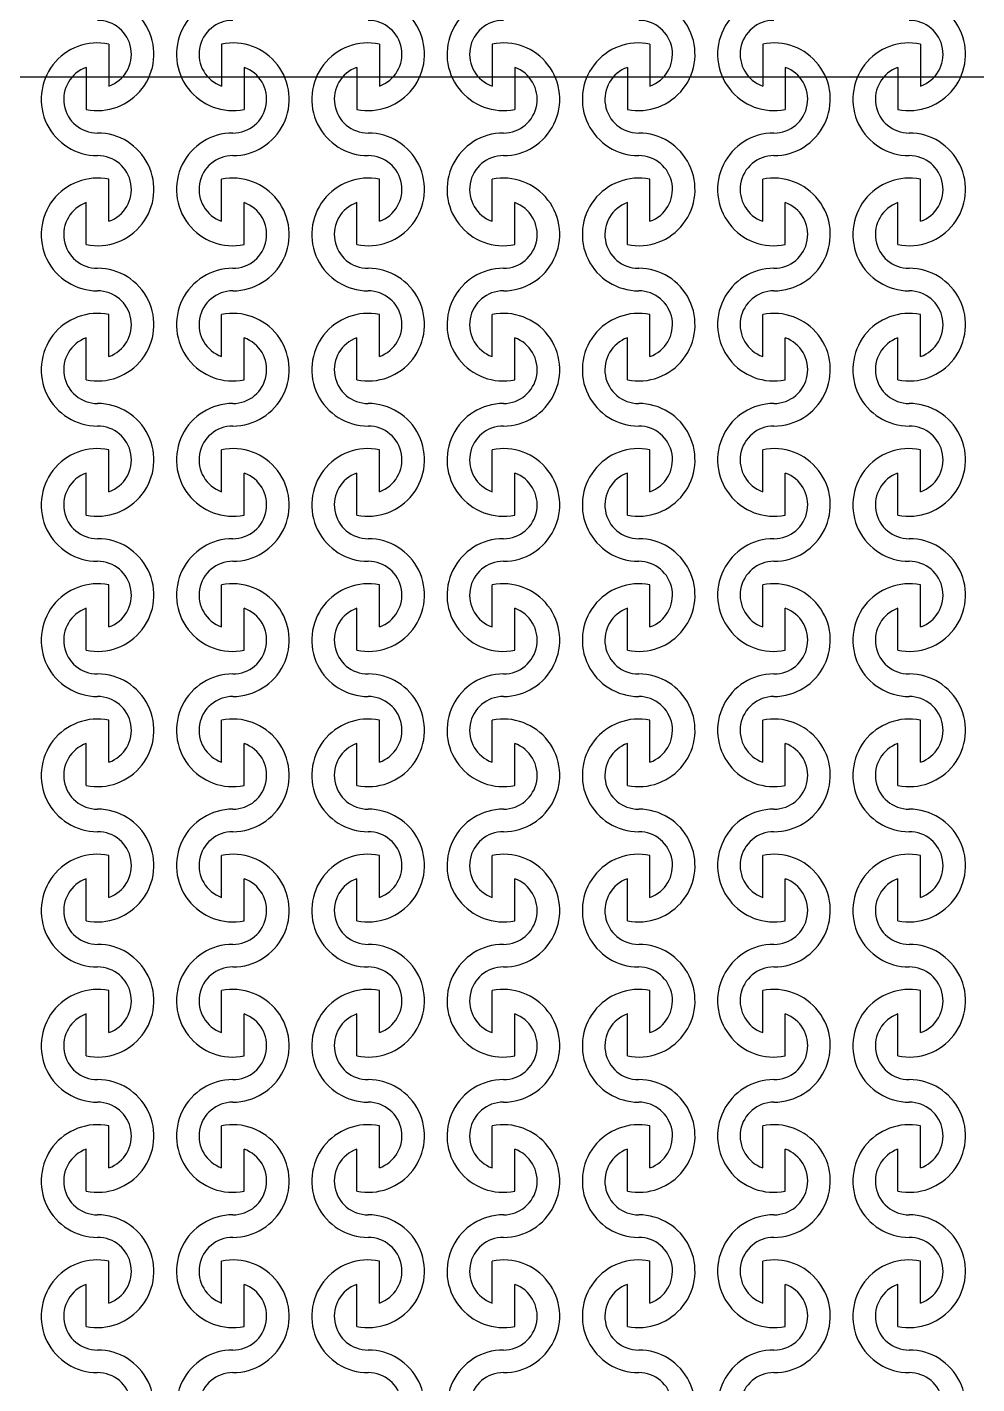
# Model space of a CAD drawing. Header units: millimetres. Extents: x 45556 to 173556, y 25313 to 153313.
# Drawn here: x 133399 to 135505, y 100413 to 103423 of the extents above; entities that cross this region are included whole.
import ezdxf

# ---------------------------------------------------------------- set-up
doc = ezdxf.new("R2010")
doc.units = ezdxf.units.MM
doc.layers.add('CLEAR', color=140, linetype='Continuous')

msp = doc.modelspace()

# ---------------------------------------------------------------- linework, layer by layer
msp.add_line((113649.8, 103313.2), (140462.6, 103313.2))
for radius in [25000, 15000]:
    msp.add_circle((127056.2, 103313.2), radius)
at = {"layer": 'CLEAR'}
for p, q in [((133579.8, 103385.7), (133579.8, 103292.5)), ((133579.8, 103385.7), (133579.8, 103292.5)), ((133579.8, 103385.7), (133579.8, 103292.5)), ((133579.8, 103385.7), (133579.8, 103292.5)), ((133829.8, 103385.7), (133829.8, 103292.5)), ((133829.8, 103385.7), (133829.8, 103292.5)), ((133829.8, 103385.7), (133829.8, 103292.5)), ((133829.8, 103385.7), (133829.8, 103292.5)), ((134179.8, 103385.7), (134179.8, 103292.5)), ((134179.8, 103385.7), (134179.8, 103292.5)), ((134179.8, 103385.7), (134179.8, 103292.5)), ((134179.8, 103385.7), (134179.8, 103292.5)), ((134429.8, 103385.7), (134429.8, 103292.5)), ((134429.8, 103385.7), (134429.8, 103292.5)), ((134429.8, 103385.7), (134429.8, 103292.5)), ((134429.8, 103385.7), (134429.8, 103292.5)), ((134779.8, 103385.7), (134779.8, 103292.5)), ((134779.8, 103385.7), (134779.8, 103292.5)), ((134779.8, 103385.7), (134779.8, 103292.5)), ((134779.8, 103385.7), (134779.8, 103292.5)), ((135029.8, 103385.7), (135029.8, 103292.5)), ((135029.8, 103385.7), (135029.8, 103292.5)), ((135029.8, 103385.7), (135029.8, 103292.5)), ((135029.8, 103385.7), (135029.8, 103292.5)), ((135379.8, 103385.7), (135379.8, 103292.5)), ((135379.8, 103385.7), (135379.8, 103292.5)), ((135379.8, 103385.7), (135379.8, 103292.5)), ((135379.8, 103385.7), (135379.8, 103292.5)), ((133529.8, 103333.9), (133529.8, 103240.8)), ((133529.8, 103333.9), (133529.8, 103240.8)), ((133529.8, 103333.9), (133529.8, 103240.8)), ((133529.8, 103333.9), (133529.8, 103240.8)), ((133879.8, 103333.9), (133879.8, 103240.8)), ((133879.8, 103333.9), (133879.8, 103240.8)), ((133879.8, 103333.9), (133879.8, 103240.8)), ((133879.8, 103333.9), (133879.8, 103240.8)), ((134129.8, 103333.9), (134129.8, 103240.8)), ((134129.8, 103333.9), (134129.8, 103240.8)), ((134129.8, 103333.9), (134129.8, 103240.8)), ((134129.8, 103333.9), (134129.8, 103240.8)), ((134479.8, 103333.9), (134479.8, 103240.8)), ((134479.8, 103333.9), (134479.8, 103240.8)), ((134479.8, 103333.9), (134479.8, 103240.8)), ((134479.8, 103333.9), (134479.8, 103240.8)), ((134729.8, 103333.9), (134729.8, 103240.8)), ((134729.8, 103333.9), (134729.8, 103240.8)), ((134729.8, 103333.9), (134729.8, 103240.8)), ((134729.8, 103333.9), (134729.8, 103240.8)), ((135079.8, 103333.9), (135079.8, 103240.8)), ((135079.8, 103333.9), (135079.8, 103240.8)), ((135079.8, 103333.9), (135079.8, 103240.8)), ((135079.8, 103333.9), (135079.8, 103240.8)), ((135329.8, 103333.9), (135329.8, 103240.8)), ((135329.8, 103333.9), (135329.8, 103240.8)), ((135329.8, 103333.9), (135329.8, 103240.8)), ((135329.8, 103333.9), (135329.8, 103240.8)), ((133579.8, 102992.5), (133579.8, 103085.7)), ((133579.8, 102992.5), (133579.8, 103085.7)), ((133579.8, 102992.5), (133579.8, 103085.7)), ((133579.8, 102992.5), (133579.8, 103085.7)), ((133829.8, 102992.5), (133829.8, 103085.7)), ((133829.8, 102992.5), (133829.8, 103085.7)), ((133829.8, 102992.5), (133829.8, 103085.7)), ((133829.8, 102992.5), (133829.8, 103085.7)), ((134179.8, 102992.5), (134179.8, 103085.7)), ((134179.8, 102992.5), (134179.8, 103085.7)), ((134179.8, 102992.5), (134179.8, 103085.7)), ((134179.8, 102992.5), (134179.8, 103085.7)), ((134429.8, 102992.5), (134429.8, 103085.7)), ((134429.8, 102992.5), (134429.8, 103085.7)), ((134429.8, 102992.5), (134429.8, 103085.7)), ((134429.8, 102992.5), (134429.8, 103085.7)), ((134779.8, 102992.5), (134779.8, 103085.7)), ((134779.8, 102992.5), (134779.8, 103085.7)), ((134779.8, 102992.5), (134779.8, 103085.7)), ((134779.8, 102992.5), (134779.8, 103085.7)), ((135029.8, 102992.5), (135029.8, 103085.7)), ((135029.8, 102992.5), (135029.8, 103085.7)), ((135029.8, 102992.5), (135029.8, 103085.7)), ((135029.8, 102992.5), (135029.8, 103085.7)), ((135379.8, 102992.5), (135379.8, 103085.7)), ((135379.8, 102992.5), (135379.8, 103085.7)), ((135379.8, 102992.5), (135379.8, 103085.7)), ((135379.8, 102992.5), (135379.8, 103085.7)), ((133529.8, 102940.8), (133529.8, 103033.9)), ((133529.8, 102940.8), (133529.8, 103033.9)), ((133529.8, 102940.8), (133529.8, 103033.9)), ((133529.8, 102940.8), (133529.8, 103033.9)), ((133879.8, 102940.8), (133879.8, 103033.9)), ((133879.8, 102940.8), (133879.8, 103033.9)), ((133879.8, 102940.8), (133879.8, 103033.9)), ((133879.8, 102940.8), (133879.8, 103033.9)), ((134129.8, 102940.8), (134129.8, 103033.9)), ((134129.8, 102940.8), (134129.8, 103033.9)), ((134129.8, 102940.8), (134129.8, 103033.9)), ((134129.8, 102940.8), (134129.8, 103033.9)), ((134479.8, 102940.8), (134479.8, 103033.9)), ((134479.8, 102940.8), (134479.8, 103033.9)), ((134479.8, 102940.8), (134479.8, 103033.9)), ((134479.8, 102940.8), (134479.8, 103033.9)), ((134729.8, 102940.8), (134729.8, 103033.9)), ((134729.8, 102940.8), (134729.8, 103033.9)), ((134729.8, 102940.8), (134729.8, 103033.9)), ((134729.8, 102940.8), (134729.8, 103033.9)), ((135079.8, 102940.8), (135079.8, 103033.9)), ((135079.8, 102940.8), (135079.8, 103033.9)), ((135079.8, 102940.8), (135079.8, 103033.9)), ((135079.8, 102940.8), (135079.8, 103033.9)), ((135329.8, 102940.8), (135329.8, 103033.9)), ((135329.8, 102940.8), (135329.8, 103033.9)), ((135329.8, 102940.8), (135329.8, 103033.9)), ((135329.8, 102940.8), (135329.8, 103033.9)), ((133579.8, 102692.5), (133579.8, 102785.7)), ((133579.8, 102692.5), (133579.8, 102785.7)), ((133579.8, 102692.5), (133579.8, 102785.7)), ((133579.8, 102692.5), (133579.8, 102785.7)), ((133829.8, 102692.5), (133829.8, 102785.7)), ((133829.8, 102692.5), (133829.8, 102785.7)), ((133829.8, 102692.5), (133829.8, 102785.7)), ((133829.8, 102692.5), (133829.8, 102785.7)), ((134179.8, 102692.5), (134179.8, 102785.7)), ((134179.8, 102692.5), (134179.8, 102785.7)), ((134179.8, 102692.5), (134179.8, 102785.7)), ((134179.8, 102692.5), (134179.8, 102785.7)), ((134429.8, 102692.5), (134429.8, 102785.7)), ((134429.8, 102692.5), (134429.8, 102785.7)), ((134429.8, 102692.5), (134429.8, 102785.7)), ((134429.8, 102692.5), (134429.8, 102785.7)), ((134779.8, 102692.5), (134779.8, 102785.7)), ((134779.8, 102692.5), (134779.8, 102785.7)), ((134779.8, 102692.5), (134779.8, 102785.7)), ((134779.8, 102692.5), (134779.8, 102785.7)), ((135029.8, 102692.5), (135029.8, 102785.7)), ((135029.8, 102692.5), (135029.8, 102785.7)), ((135029.8, 102692.5), (135029.8, 102785.7)), ((135029.8, 102692.5), (135029.8, 102785.7)), ((135379.8, 102692.5), (135379.8, 102785.7)), ((135379.8, 102692.5), (135379.8, 102785.7)), ((135379.8, 102692.5), (135379.8, 102785.7)), ((135379.8, 102692.5), (135379.8, 102785.7)), ((133529.8, 102640.8), (133529.8, 102733.9)), ((133529.8, 102640.8), (133529.8, 102733.9)), ((133529.8, 102640.8), (133529.8, 102733.9)), ((133529.8, 102640.8), (133529.8, 102733.9)), ((133879.8, 102640.8), (133879.8, 102733.9)), ((133879.8, 102640.8), (133879.8, 102733.9)), ((133879.8, 102640.8), (133879.8, 102733.9)), ((133879.8, 102640.8), (133879.8, 102733.9)), ((134129.8, 102640.8), (134129.8, 102733.9)), ((134129.8, 102640.8), (134129.8, 102733.9)), ((134129.8, 102640.8), (134129.8, 102733.9)), ((134129.8, 102640.8), (134129.8, 102733.9)), ((134479.8, 102640.8), (134479.8, 102733.9)), ((134479.8, 102640.8), (134479.8, 102733.9)), ((134479.8, 102640.8), (134479.8, 102733.9)), ((134479.8, 102640.8), (134479.8, 102733.9)), ((134729.8, 102640.8), (134729.8, 102733.9)), ((134729.8, 102640.8), (134729.8, 102733.9)), ((134729.8, 102640.8), (134729.8, 102733.9)), ((134729.8, 102640.8), (134729.8, 102733.9)), ((135079.8, 102640.8), (135079.8, 102733.9)), ((135079.8, 102640.8), (135079.8, 102733.9)), ((135079.8, 102640.8), (135079.8, 102733.9)), ((135079.8, 102640.8), (135079.8, 102733.9)), ((135329.8, 102640.8), (135329.8, 102733.9)), ((135329.8, 102640.8), (135329.8, 102733.9)), ((135329.8, 102640.8), (135329.8, 102733.9)), ((135329.8, 102640.8), (135329.8, 102733.9)), ((133579.8, 102392.5), (133579.8, 102485.7)), ((133579.8, 102392.5), (133579.8, 102485.7)), ((133579.8, 102392.5), (133579.8, 102485.7)), ((133579.8, 102392.5), (133579.8, 102485.7)), ((133829.8, 102392.5), (133829.8, 102485.7)), ((133829.8, 102392.5), (133829.8, 102485.7)), ((133829.8, 102392.5), (133829.8, 102485.7)), ((133829.8, 102392.5), (133829.8, 102485.7)), ((134179.8, 102392.5), (134179.8, 102485.7)), ((134179.8, 102392.5), (134179.8, 102485.7)), ((134179.8, 102392.5), (134179.8, 102485.7)), ((134179.8, 102392.5), (134179.8, 102485.7)), ((134429.8, 102392.5), (134429.8, 102485.7)), ((134429.8, 102392.5), (134429.8, 102485.7)), ((134429.8, 102392.5), (134429.8, 102485.7)), ((134429.8, 102392.5), (134429.8, 102485.7)), ((134779.8, 102392.5), (134779.8, 102485.7)), ((134779.8, 102392.5), (134779.8, 102485.7)), ((134779.8, 102392.5), (134779.8, 102485.7)), ((134779.8, 102392.5), (134779.8, 102485.7)), ((135029.8, 102392.5), (135029.8, 102485.7)), ((135029.8, 102392.5), (135029.8, 102485.7)), ((135029.8, 102392.5), (135029.8, 102485.7)), ((135029.8, 102392.5), (135029.8, 102485.7)), ((135379.8, 102392.5), (135379.8, 102485.7)), ((135379.8, 102392.5), (135379.8, 102485.7)), ((135379.8, 102392.5), (135379.8, 102485.7)), ((135379.8, 102392.5), (135379.8, 102485.7)), ((133529.8, 102340.8), (133529.8, 102433.9)), ((133529.8, 102340.8), (133529.8, 102433.9)), ((133529.8, 102340.8), (133529.8, 102433.9)), ((133529.8, 102340.8), (133529.8, 102433.9)), ((133879.8, 102340.8), (133879.8, 102433.9)), ((133879.8, 102340.8), (133879.8, 102433.9)), ((133879.8, 102340.8), (133879.8, 102433.9)), ((133879.8, 102340.8), (133879.8, 102433.9)), ((134129.8, 102340.8), (134129.8, 102433.9)), ((134129.8, 102340.8), (134129.8, 102433.9)), ((134129.8, 102340.8), (134129.8, 102433.9)), ((134129.8, 102340.8), (134129.8, 102433.9)), ((134479.8, 102340.8), (134479.8, 102433.9)), ((134479.8, 102340.8), (134479.8, 102433.9)), ((134479.8, 102340.8), (134479.8, 102433.9)), ((134479.8, 102340.8), (134479.8, 102433.9)), ((134729.8, 102340.8), (134729.8, 102433.9)), ((134729.8, 102340.8), (134729.8, 102433.9)), ((134729.8, 102340.8), (134729.8, 102433.9)), ((134729.8, 102340.8), (134729.8, 102433.9)), ((135079.8, 102340.8), (135079.8, 102433.9)), ((135079.8, 102340.8), (135079.8, 102433.9)), ((135079.8, 102340.8), (135079.8, 102433.9)), ((135079.8, 102340.8), (135079.8, 102433.9)), ((135329.8, 102340.8), (135329.8, 102433.9)), ((135329.8, 102340.8), (135329.8, 102433.9)), ((135329.8, 102340.8), (135329.8, 102433.9)), ((135329.8, 102340.8), (135329.8, 102433.9)), ((133579.8, 102092.5), (133579.8, 102185.7)), ((133579.8, 102092.5), (133579.8, 102185.7)), ((133579.8, 102092.5), (133579.8, 102185.7)), ((133579.8, 102092.5), (133579.8, 102185.7)), ((133829.8, 102092.5), (133829.8, 102185.7)), ((133829.8, 102092.5), (133829.8, 102185.7)), ((133829.8, 102092.5), (133829.8, 102185.7)), ((133829.8, 102092.5), (133829.8, 102185.7)), ((134179.8, 102092.5), (134179.8, 102185.7)), ((134179.8, 102092.5), (134179.8, 102185.7)), ((134179.8, 102092.5), (134179.8, 102185.7)), ((134179.8, 102092.5), (134179.8, 102185.7)), ((134429.8, 102092.5), (134429.8, 102185.7)), ((134429.8, 102092.5), (134429.8, 102185.7)), ((134429.8, 102092.5), (134429.8, 102185.7)), ((134429.8, 102092.5), (134429.8, 102185.7)), ((134779.8, 102092.5), (134779.8, 102185.7)), ((134779.8, 102092.5), (134779.8, 102185.7)), ((134779.8, 102092.5), (134779.8, 102185.7)), ((134779.8, 102092.5), (134779.8, 102185.7)), ((135029.8, 102092.5), (135029.8, 102185.7)), ((135029.8, 102092.5), (135029.8, 102185.7)), ((135029.8, 102092.5), (135029.8, 102185.7)), ((135029.8, 102092.5), (135029.8, 102185.7)), ((135379.8, 102092.5), (135379.8, 102185.7)), ((135379.8, 102092.5), (135379.8, 102185.7)), ((135379.8, 102092.5), (135379.8, 102185.7)), ((135379.8, 102092.5), (135379.8, 102185.7)), ((133529.8, 102040.8), (133529.8, 102133.9)), ((133529.8, 102040.8), (133529.8, 102133.9)), ((133529.8, 102040.8), (133529.8, 102133.9)), ((133529.8, 102040.8), (133529.8, 102133.9)), ((133879.8, 102040.8), (133879.8, 102133.9)), ((133879.8, 102040.8), (133879.8, 102133.9)), ((133879.8, 102040.8), (133879.8, 102133.9)), ((133879.8, 102040.8), (133879.8, 102133.9)), ((134129.8, 102040.8), (134129.8, 102133.9)), ((134129.8, 102040.8), (134129.8, 102133.9)), ((134129.8, 102040.8), (134129.8, 102133.9)), ((134129.8, 102040.8), (134129.8, 102133.9)), ((134479.8, 102040.8), (134479.8, 102133.9)), ((134479.8, 102040.8), (134479.8, 102133.9)), ((134479.8, 102040.8), (134479.8, 102133.9)), ((134479.8, 102040.8), (134479.8, 102133.9)), ((134729.8, 102040.8), (134729.8, 102133.9)), ((134729.8, 102040.8), (134729.8, 102133.9)), ((134729.8, 102040.8), (134729.8, 102133.9)), ((134729.8, 102040.8), (134729.8, 102133.9)), ((135079.8, 102040.8), (135079.8, 102133.9)), ((135079.8, 102040.8), (135079.8, 102133.9)), ((135079.8, 102040.8), (135079.8, 102133.9)), ((135079.8, 102040.8), (135079.8, 102133.9)), ((135329.8, 102040.8), (135329.8, 102133.9)), ((135329.8, 102040.8), (135329.8, 102133.9)), ((135329.8, 102040.8), (135329.8, 102133.9)), ((135329.8, 102040.8), (135329.8, 102133.9)), ((133579.8, 101792.5), (133579.8, 101885.7)), ((133579.8, 101792.5), (133579.8, 101885.7)), ((133579.8, 101792.5), (133579.8, 101885.7)), ((133579.8, 101792.5), (133579.8, 101885.7)), ((133829.8, 101792.5), (133829.8, 101885.7)), ((133829.8, 101792.5), (133829.8, 101885.7)), ((133829.8, 101792.5), (133829.8, 101885.7)), ((133829.8, 101792.5), (133829.8, 101885.7)), ((134179.8, 101792.5), (134179.8, 101885.7)), ((134179.8, 101792.5), (134179.8, 101885.7)), ((134179.8, 101792.5), (134179.8, 101885.7)), ((134179.8, 101792.5), (134179.8, 101885.7)), ((134429.8, 101792.5), (134429.8, 101885.7)), ((134429.8, 101792.5), (134429.8, 101885.7)), ((134429.8, 101792.5), (134429.8, 101885.7)), ((134429.8, 101792.5), (134429.8, 101885.7)), ((134779.8, 101792.5), (134779.8, 101885.7)), ((134779.8, 101792.5), (134779.8, 101885.7)), ((134779.8, 101792.5), (134779.8, 101885.7)), ((134779.8, 101792.5), (134779.8, 101885.7)), ((135029.8, 101792.5), (135029.8, 101885.7)), ((135029.8, 101792.5), (135029.8, 101885.7)), ((135029.8, 101792.5), (135029.8, 101885.7)), ((135029.8, 101792.5), (135029.8, 101885.7)), ((135379.8, 101792.5), (135379.8, 101885.7)), ((135379.8, 101792.5), (135379.8, 101885.7)), ((135379.8, 101792.5), (135379.8, 101885.7)), ((135379.8, 101792.5), (135379.8, 101885.7)), ((133529.8, 101740.8), (133529.8, 101833.9)), ((133529.8, 101740.8), (133529.8, 101833.9)), ((133529.8, 101740.8), (133529.8, 101833.9)), ((133529.8, 101740.8), (133529.8, 101833.9)), ((133879.8, 101740.8), (133879.8, 101833.9)), ((133879.8, 101740.8), (133879.8, 101833.9)), ((133879.8, 101740.8), (133879.8, 101833.9)), ((133879.8, 101740.8), (133879.8, 101833.9)), ((134129.8, 101740.8), (134129.8, 101833.9)), ((134129.8, 101740.8), (134129.8, 101833.9)), ((134129.8, 101740.8), (134129.8, 101833.9)), ((134129.8, 101740.8), (134129.8, 101833.9)), ((134479.8, 101740.8), (134479.8, 101833.9)), ((134479.8, 101740.8), (134479.8, 101833.9)), ((134479.8, 101740.8), (134479.8, 101833.9)), ((134479.8, 101740.8), (134479.8, 101833.9)), ((134729.8, 101740.8), (134729.8, 101833.9)), ((134729.8, 101740.8), (134729.8, 101833.9)), ((134729.8, 101740.8), (134729.8, 101833.9)), ((134729.8, 101740.8), (134729.8, 101833.9)), ((135079.8, 101740.8), (135079.8, 101833.9)), ((135079.8, 101740.8), (135079.8, 101833.9)), ((135079.8, 101740.8), (135079.8, 101833.9)), ((135079.8, 101740.8), (135079.8, 101833.9)), ((135329.8, 101740.8), (135329.8, 101833.9)), ((135329.8, 101740.8), (135329.8, 101833.9)), ((135329.8, 101740.8), (135329.8, 101833.9)), ((135329.8, 101740.8), (135329.8, 101833.9)), ((133579.8, 101492.5), (133579.8, 101585.7)), ((133579.8, 101492.5), (133579.8, 101585.7)), ((133579.8, 101492.5), (133579.8, 101585.7)), ((133579.8, 101492.5), (133579.8, 101585.7)), ((133829.8, 101492.5), (133829.8, 101585.7)), ((133829.8, 101492.5), (133829.8, 101585.7)), ((133829.8, 101492.5), (133829.8, 101585.7)), ((133829.8, 101492.5), (133829.8, 101585.7)), ((134179.8, 101492.5), (134179.8, 101585.7)), ((134179.8, 101492.5), (134179.8, 101585.7)), ((134179.8, 101492.5), (134179.8, 101585.7)), ((134179.8, 101492.5), (134179.8, 101585.7)), ((134429.8, 101492.5), (134429.8, 101585.7)), ((134429.8, 101492.5), (134429.8, 101585.7)), ((134429.8, 101492.5), (134429.8, 101585.7)), ((134429.8, 101492.5), (134429.8, 101585.7)), ((134779.8, 101492.5), (134779.8, 101585.7)), ((134779.8, 101492.5), (134779.8, 101585.7)), ((134779.8, 101492.5), (134779.8, 101585.7)), ((134779.8, 101492.5), (134779.8, 101585.7)), ((135029.8, 101492.5), (135029.8, 101585.7)), ((135029.8, 101492.5), (135029.8, 101585.7)), ((135029.8, 101492.5), (135029.8, 101585.7)), ((135029.8, 101492.5), (135029.8, 101585.7)), ((135379.8, 101492.5), (135379.8, 101585.7)), ((135379.8, 101492.5), (135379.8, 101585.7)), ((135379.8, 101492.5), (135379.8, 101585.7)), ((135379.8, 101492.5), (135379.8, 101585.7)), ((133529.8, 101440.8), (133529.8, 101533.9)), ((133529.8, 101440.8), (133529.8, 101533.9)), ((133529.8, 101440.8), (133529.8, 101533.9)), ((133529.8, 101440.8), (133529.8, 101533.9)), ((133879.8, 101440.8), (133879.8, 101533.9)), ((133879.8, 101440.8), (133879.8, 101533.9)), ((133879.8, 101440.8), (133879.8, 101533.9)), ((133879.8, 101440.8), (133879.8, 101533.9)), ((134129.8, 101440.8), (134129.8, 101533.9)), ((134129.8, 101440.8), (134129.8, 101533.9)), ((134129.8, 101440.8), (134129.8, 101533.9)), ((134129.8, 101440.8), (134129.8, 101533.9)), ((134479.8, 101440.8), (134479.8, 101533.9)), ((134479.8, 101440.8), (134479.8, 101533.9)), ((134479.8, 101440.8), (134479.8, 101533.9)), ((134479.8, 101440.8), (134479.8, 101533.9)), ((134729.8, 101440.8), (134729.8, 101533.9)), ((134729.8, 101440.8), (134729.8, 101533.9)), ((134729.8, 101440.8), (134729.8, 101533.9)), ((134729.8, 101440.8), (134729.8, 101533.9)), ((135079.8, 101440.8), (135079.8, 101533.9)), ((135079.8, 101440.8), (135079.8, 101533.9)), ((135079.8, 101440.8), (135079.8, 101533.9)), ((135079.8, 101440.8), (135079.8, 101533.9)), ((135329.8, 101440.8), (135329.8, 101533.9)), ((135329.8, 101440.8), (135329.8, 101533.9)), ((135329.8, 101440.8), (135329.8, 101533.9)), ((135329.8, 101440.8), (135329.8, 101533.9)), ((133579.8, 101192.5), (133579.8, 101285.7)), ((133579.8, 101192.5), (133579.8, 101285.7)), ((133579.8, 101192.5), (133579.8, 101285.7)), ((133579.8, 101192.5), (133579.8, 101285.7)), ((133829.8, 101192.5), (133829.8, 101285.7)), ((133829.8, 101192.5), (133829.8, 101285.7)), ((133829.8, 101192.5), (133829.8, 101285.7)), ((133829.8, 101192.5), (133829.8, 101285.7)), ((134179.8, 101192.5), (134179.8, 101285.7)), ((134179.8, 101192.5), (134179.8, 101285.7)), ((134179.8, 101192.5), (134179.8, 101285.7)), ((134179.8, 101192.5), (134179.8, 101285.7)), ((134429.8, 101192.5), (134429.8, 101285.7)), ((134429.8, 101192.5), (134429.8, 101285.7)), ((134429.8, 101192.5), (134429.8, 101285.7)), ((134429.8, 101192.5), (134429.8, 101285.7)), ((134779.8, 101192.5), (134779.8, 101285.7)), ((134779.8, 101192.5), (134779.8, 101285.7)), ((134779.8, 101192.5), (134779.8, 101285.7)), ((134779.8, 101192.5), (134779.8, 101285.7)), ((135029.8, 101192.5), (135029.8, 101285.7)), ((135029.8, 101192.5), (135029.8, 101285.7)), ((135029.8, 101192.5), (135029.8, 101285.7)), ((135029.8, 101192.5), (135029.8, 101285.7)), ((135379.8, 101192.5), (135379.8, 101285.7)), ((135379.8, 101192.5), (135379.8, 101285.7)), ((135379.8, 101192.5), (135379.8, 101285.7)), ((135379.8, 101192.5), (135379.8, 101285.7)), ((133529.8, 101140.8), (133529.8, 101233.9)), ((133529.8, 101140.8), (133529.8, 101233.9)), ((133529.8, 101140.8), (133529.8, 101233.9)), ((133529.8, 101140.8), (133529.8, 101233.9)), ((133879.8, 101140.8), (133879.8, 101233.9)), ((133879.8, 101140.8), (133879.8, 101233.9)), ((133879.8, 101140.8), (133879.8, 101233.9)), ((133879.8, 101140.8), (133879.8, 101233.9)), ((134129.8, 101140.8), (134129.8, 101233.9)), ((134129.8, 101140.8), (134129.8, 101233.9)), ((134129.8, 101140.8), (134129.8, 101233.9)), ((134129.8, 101140.8), (134129.8, 101233.9)), ((134479.8, 101140.8), (134479.8, 101233.9)), ((134479.8, 101140.8), (134479.8, 101233.9)), ((134479.8, 101140.8), (134479.8, 101233.9)), ((134479.8, 101140.8), (134479.8, 101233.9)), ((134729.8, 101140.8), (134729.8, 101233.9)), ((134729.8, 101140.8), (134729.8, 101233.9)), ((134729.8, 101140.8), (134729.8, 101233.9)), ((134729.8, 101140.8), (134729.8, 101233.9)), ((135079.8, 101140.8), (135079.8, 101233.9)), ((135079.8, 101140.8), (135079.8, 101233.9)), ((135079.8, 101140.8), (135079.8, 101233.9)), ((135079.8, 101140.8), (135079.8, 101233.9)), ((135329.8, 101140.8), (135329.8, 101233.9)), ((135329.8, 101140.8), (135329.8, 101233.9)), ((135329.8, 101140.8), (135329.8, 101233.9)), ((135329.8, 101140.8), (135329.8, 101233.9)), ((133579.8, 100892.5), (133579.8, 100985.7)), ((133579.8, 100892.5), (133579.8, 100985.7)), ((133579.8, 100892.5), (133579.8, 100985.7)), ((133579.8, 100892.5), (133579.8, 100985.7)), ((133829.8, 100892.5), (133829.8, 100985.7)), ((133829.8, 100892.5), (133829.8, 100985.7)), ((133829.8, 100892.5), (133829.8, 100985.7)), ((133829.8, 100892.5), (133829.8, 100985.7)), ((134179.8, 100892.5), (134179.8, 100985.7)), ((134179.8, 100892.5), (134179.8, 100985.7)), ((134179.8, 100892.5), (134179.8, 100985.7)), ((134179.8, 100892.5), (134179.8, 100985.7)), ((134429.8, 100892.5), (134429.8, 100985.7)), ((134429.8, 100892.5), (134429.8, 100985.7)), ((134429.8, 100892.5), (134429.8, 100985.7)), ((134429.8, 100892.5), (134429.8, 100985.7)), ((134779.8, 100892.5), (134779.8, 100985.7)), ((134779.8, 100892.5), (134779.8, 100985.7)), ((134779.8, 100892.5), (134779.8, 100985.7)), ((134779.8, 100892.5), (134779.8, 100985.7)), ((135029.8, 100892.5), (135029.8, 100985.7)), ((135029.8, 100892.5), (135029.8, 100985.7)), ((135029.8, 100892.5), (135029.8, 100985.7)), ((135029.8, 100892.5), (135029.8, 100985.7)), ((135379.8, 100892.5), (135379.8, 100985.7)), ((135379.8, 100892.5), (135379.8, 100985.7)), ((135379.8, 100892.5), (135379.8, 100985.7)), ((135379.8, 100892.5), (135379.8, 100985.7)), ((133529.8, 100840.8), (133529.8, 100933.9)), ((133529.8, 100840.8), (133529.8, 100933.9)), ((133529.8, 100840.8), (133529.8, 100933.9)), ((133529.8, 100840.8), (133529.8, 100933.9)), ((133879.8, 100840.8), (133879.8, 100933.9)), ((133879.8, 100840.8), (133879.8, 100933.9)), ((133879.8, 100840.8), (133879.8, 100933.9)), ((133879.8, 100840.8), (133879.8, 100933.9)), ((134129.8, 100840.8), (134129.8, 100933.9)), ((134129.8, 100840.8), (134129.8, 100933.9)), ((134129.8, 100840.8), (134129.8, 100933.9)), ((134129.8, 100840.8), (134129.8, 100933.9)), ((134479.8, 100840.8), (134479.8, 100933.9)), ((134479.8, 100840.8), (134479.8, 100933.9)), ((134479.8, 100840.8), (134479.8, 100933.9)), ((134479.8, 100840.8), (134479.8, 100933.9)), ((134729.8, 100840.8), (134729.8, 100933.9)), ((134729.8, 100840.8), (134729.8, 100933.9)), ((134729.8, 100840.8), (134729.8, 100933.9)), ((134729.8, 100840.8), (134729.8, 100933.9)), ((135079.8, 100840.8), (135079.8, 100933.9)), ((135079.8, 100840.8), (135079.8, 100933.9)), ((135079.8, 100840.8), (135079.8, 100933.9)), ((135079.8, 100840.8), (135079.8, 100933.9)), ((135329.8, 100840.8), (135329.8, 100933.9)), ((135329.8, 100840.8), (135329.8, 100933.9)), ((135329.8, 100840.8), (135329.8, 100933.9)), ((135329.8, 100840.8), (135329.8, 100933.9)), ((133579.8, 100592.5), (133579.8, 100685.7)), ((133579.8, 100592.5), (133579.8, 100685.7)), ((133579.8, 100592.5), (133579.8, 100685.7)), ((133579.8, 100592.5), (133579.8, 100685.7)), ((133829.8, 100592.5), (133829.8, 100685.7)), ((133829.8, 100592.5), (133829.8, 100685.7)), ((133829.8, 100592.5), (133829.8, 100685.7)), ((133829.8, 100592.5), (133829.8, 100685.7)), ((134179.8, 100592.5), (134179.8, 100685.7)), ((134179.8, 100592.5), (134179.8, 100685.7)), ((134179.8, 100592.5), (134179.8, 100685.7)), ((134179.8, 100592.5), (134179.8, 100685.7)), ((134429.8, 100592.5), (134429.8, 100685.7)), ((134429.8, 100592.5), (134429.8, 100685.7)), ((134429.8, 100592.5), (134429.8, 100685.7)), ((134429.8, 100592.5), (134429.8, 100685.7)), ((134779.8, 100592.5), (134779.8, 100685.7)), ((134779.8, 100592.5), (134779.8, 100685.7)), ((134779.8, 100592.5), (134779.8, 100685.7)), ((134779.8, 100592.5), (134779.8, 100685.7)), ((135029.8, 100592.5), (135029.8, 100685.7)), ((135029.8, 100592.5), (135029.8, 100685.7)), ((135029.8, 100592.5), (135029.8, 100685.7)), ((135029.8, 100592.5), (135029.8, 100685.7)), ((135379.8, 100592.5), (135379.8, 100685.7)), ((135379.8, 100592.5), (135379.8, 100685.7)), ((135379.8, 100592.5), (135379.8, 100685.7)), ((135379.8, 100592.5), (135379.8, 100685.7)), ((133529.8, 100540.8), (133529.8, 100633.9)), ((133529.8, 100540.8), (133529.8, 100633.9)), ((133529.8, 100540.8), (133529.8, 100633.9)), ((133529.8, 100540.8), (133529.8, 100633.9)), ((133879.8, 100540.8), (133879.8, 100633.9)), ((133879.8, 100540.8), (133879.8, 100633.9)), ((133879.8, 100540.8), (133879.8, 100633.9)), ((133879.8, 100540.8), (133879.8, 100633.9)), ((134129.8, 100540.8), (134129.8, 100633.9)), ((134129.8, 100540.8), (134129.8, 100633.9)), ((134129.8, 100540.8), (134129.8, 100633.9)), ((134129.8, 100540.8), (134129.8, 100633.9)), ((134479.8, 100540.8), (134479.8, 100633.9)), ((134479.8, 100540.8), (134479.8, 100633.9)), ((134479.8, 100540.8), (134479.8, 100633.9)), ((134479.8, 100540.8), (134479.8, 100633.9)), ((134729.8, 100540.8), (134729.8, 100633.9)), ((134729.8, 100540.8), (134729.8, 100633.9)), ((134729.8, 100540.8), (134729.8, 100633.9)), ((134729.8, 100540.8), (134729.8, 100633.9)), ((135079.8, 100540.8), (135079.8, 100633.9)), ((135079.8, 100540.8), (135079.8, 100633.9)), ((135079.8, 100540.8), (135079.8, 100633.9)), ((135079.8, 100540.8), (135079.8, 100633.9)), ((135329.8, 100540.8), (135329.8, 100633.9)), ((135329.8, 100540.8), (135329.8, 100633.9)), ((135329.8, 100540.8), (135329.8, 100633.9)), ((135329.8, 100540.8), (135329.8, 100633.9))]:
    msp.add_line(p, q, dxfattribs=at)
for centre, radius, start, end in [((133554.8, 103363.2), 125, 258.463, 90), ((133554.8, 103363.2), 125, 258.463, 90), ((133854.8, 103363.2), 125, 90, 281.537), ((133854.8, 103363.2), 125, 90, 281.537), ((134154.8, 103363.2), 125, 258.463, 90), ((134154.8, 103363.2), 125, 258.463, 90), ((134454.8, 103363.2), 125, 90, 281.537), ((134454.8, 103363.2), 125, 90, 281.537), ((134754.8, 103363.2), 125, 258.463, 90), ((134754.8, 103363.2), 125, 258.463, 90), ((135054.8, 103363.2), 125, 90, 281.537), ((135054.8, 103363.2), 125, 90, 281.537), ((135354.8, 103363.2), 125, 258.463, 90), ((135354.8, 103363.2), 125, 258.463, 90), ((133554.8, 103363.2), 75, 289.4712, 90), ((133554.8, 103363.2), 75, 289.4712, 90), ((133854.8, 103363.2), 75, 90, 250.5288), ((133854.8, 103363.2), 75, 90, 250.5288), ((134154.8, 103363.2), 75, 289.4712, 90), ((134154.8, 103363.2), 75, 289.4712, 90), ((134454.8, 103363.2), 75, 90, 250.5288), ((134454.8, 103363.2), 75, 90, 250.5288), ((134754.8, 103363.2), 75, 289.4712, 90), ((134754.8, 103363.2), 75, 289.4712, 90), ((135054.8, 103363.2), 75, 90, 250.5288), ((135054.8, 103363.2), 75, 90, 250.5288), ((135354.8, 103363.2), 75, 289.4712, 90), ((135354.8, 103363.2), 75, 289.4712, 90), ((133554.8, 103263.2), 125, 78.463, 270), ((133554.8, 103263.2), 125, 78.463, 270), ((133854.8, 103263.2), 125, 270, 101.537), ((133854.8, 103263.2), 125, 270, 101.537), ((134154.8, 103263.2), 125, 78.463, 270), ((134154.8, 103263.2), 125, 78.463, 270), ((134454.8, 103263.2), 125, 270, 101.537), ((134454.8, 103263.2), 125, 270, 101.537), ((134754.8, 103263.2), 125, 78.463, 270), ((134754.8, 103263.2), 125, 78.463, 270), ((135054.8, 103263.2), 125, 270, 101.537), ((135054.8, 103263.2), 125, 270, 101.537), ((135354.8, 103263.2), 125, 78.463, 270), ((135354.8, 103263.2), 125, 78.463, 270), ((133554.8, 103263.2), 75, 109.4712, 270), ((133554.8, 103263.2), 75, 109.4712, 270), ((133854.8, 103263.2), 75, 270, 70.5288), ((133854.8, 103263.2), 75, 270, 70.5288), ((134154.8, 103263.2), 75, 109.4712, 270), ((134154.8, 103263.2), 75, 109.4712, 270), ((134454.8, 103263.2), 75, 270, 70.5288), ((134454.8, 103263.2), 75, 270, 70.5288), ((134754.8, 103263.2), 75, 109.4712, 270), ((134754.8, 103263.2), 75, 109.4712, 270), ((135054.8, 103263.2), 75, 270, 70.5288), ((135054.8, 103263.2), 75, 270, 70.5288), ((135354.8, 103263.2), 75, 109.4712, 270), ((135354.8, 103263.2), 75, 109.4712, 270), ((133554.8, 103063.2), 125, 258.463, 90), ((133554.8, 103063.2), 125, 258.463, 90), ((133854.8, 103063.2), 125, 90, 281.537), ((133854.8, 103063.2), 125, 90, 281.537), ((134154.8, 103063.2), 125, 258.463, 90), ((134154.8, 103063.2), 125, 258.463, 90), ((134454.8, 103063.2), 125, 90, 281.537), ((134454.8, 103063.2), 125, 90, 281.537), ((134754.8, 103063.2), 125, 258.463, 90), ((134754.8, 103063.2), 125, 258.463, 90), ((135054.8, 103063.2), 125, 90, 281.537), ((135054.8, 103063.2), 125, 90, 281.537), ((135354.8, 103063.2), 125, 258.463, 90), ((135354.8, 103063.2), 125, 258.463, 90), ((133554.8, 103063.2), 75, 289.4712, 90), ((133554.8, 103063.2), 75, 289.4712, 90), ((133854.8, 103063.2), 75, 90, 250.5288), ((133854.8, 103063.2), 75, 90, 250.5288), ((134154.8, 103063.2), 75, 289.4712, 90), ((134154.8, 103063.2), 75, 289.4712, 90), ((134454.8, 103063.2), 75, 90, 250.5288), ((134454.8, 103063.2), 75, 90, 250.5288), ((134754.8, 103063.2), 75, 289.4712, 90), ((134754.8, 103063.2), 75, 289.4712, 90), ((135054.8, 103063.2), 75, 90, 250.5288), ((135054.8, 103063.2), 75, 90, 250.5288), ((135354.8, 103063.2), 75, 289.4712, 90), ((135354.8, 103063.2), 75, 289.4712, 90), ((133554.8, 102963.2), 125, 78.463, 270), ((133554.8, 102963.2), 125, 78.463, 270), ((133854.8, 102963.2), 125, 270, 101.537), ((133854.8, 102963.2), 125, 270, 101.537), ((134154.8, 102963.2), 125, 78.463, 270), ((134154.8, 102963.2), 125, 78.463, 270), ((134454.8, 102963.2), 125, 270, 101.537), ((134454.8, 102963.2), 125, 270, 101.537), ((134754.8, 102963.2), 125, 78.463, 270), ((134754.8, 102963.2), 125, 78.463, 270), ((135054.8, 102963.2), 125, 270, 101.537), ((135054.8, 102963.2), 125, 270, 101.537), ((135354.8, 102963.2), 125, 78.463, 270), ((135354.8, 102963.2), 125, 78.463, 270), ((133554.8, 102963.2), 75, 109.4712, 270), ((133554.8, 102963.2), 75, 109.4712, 270), ((133854.8, 102963.2), 75, 270, 70.5288), ((133854.8, 102963.2), 75, 270, 70.5288), ((134154.8, 102963.2), 75, 109.4712, 270), ((134154.8, 102963.2), 75, 109.4712, 270), ((134454.8, 102963.2), 75, 270, 70.5288), ((134454.8, 102963.2), 75, 270, 70.5288), ((134754.8, 102963.2), 75, 109.4712, 270), ((134754.8, 102963.2), 75, 109.4712, 270), ((135054.8, 102963.2), 75, 270, 70.5288), ((135054.8, 102963.2), 75, 270, 70.5288), ((135354.8, 102963.2), 75, 109.4712, 270), ((135354.8, 102963.2), 75, 109.4712, 270), ((133554.8, 102763.2), 125, 258.463, 90), ((133554.8, 102763.2), 125, 258.463, 90), ((133854.8, 102763.2), 125, 90, 281.537), ((133854.8, 102763.2), 125, 90, 281.537), ((134154.8, 102763.2), 125, 258.463, 90), ((134154.8, 102763.2), 125, 258.463, 90), ((134454.8, 102763.2), 125, 90, 281.537), ((134454.8, 102763.2), 125, 90, 281.537), ((134754.8, 102763.2), 125, 258.463, 90), ((134754.8, 102763.2), 125, 258.463, 90), ((135054.8, 102763.2), 125, 90, 281.537), ((135054.8, 102763.2), 125, 90, 281.537), ((135354.8, 102763.2), 125, 258.463, 90), ((135354.8, 102763.2), 125, 258.463, 90), ((133554.8, 102763.2), 75, 289.4712, 90), ((133554.8, 102763.2), 75, 289.4712, 90), ((133854.8, 102763.2), 75, 90, 250.5288), ((133854.8, 102763.2), 75, 90, 250.5288), ((134154.8, 102763.2), 75, 289.4712, 90), ((134154.8, 102763.2), 75, 289.4712, 90), ((134454.8, 102763.2), 75, 90, 250.5288), ((134454.8, 102763.2), 75, 90, 250.5288), ((134754.8, 102763.2), 75, 289.4712, 90), ((134754.8, 102763.2), 75, 289.4712, 90), ((135054.8, 102763.2), 75, 90, 250.5288), ((135054.8, 102763.2), 75, 90, 250.5288), ((135354.8, 102763.2), 75, 289.4712, 90), ((135354.8, 102763.2), 75, 289.4712, 90), ((133554.8, 102663.2), 125, 78.463, 270), ((133554.8, 102663.2), 125, 78.463, 270), ((133854.8, 102663.2), 125, 270, 101.537), ((133854.8, 102663.2), 125, 270, 101.537), ((134154.8, 102663.2), 125, 78.463, 270), ((134154.8, 102663.2), 125, 78.463, 270), ((134454.8, 102663.2), 125, 270, 101.537), ((134454.8, 102663.2), 125, 270, 101.537), ((134754.8, 102663.2), 125, 78.463, 270), ((134754.8, 102663.2), 125, 78.463, 270), ((135054.8, 102663.2), 125, 270, 101.537), ((135054.8, 102663.2), 125, 270, 101.537), ((135354.8, 102663.2), 125, 78.463, 270), ((135354.8, 102663.2), 125, 78.463, 270), ((133554.8, 102663.2), 75, 109.4712, 270), ((133554.8, 102663.2), 75, 109.4712, 270), ((133854.8, 102663.2), 75, 270, 70.5288), ((133854.8, 102663.2), 75, 270, 70.5288), ((134154.8, 102663.2), 75, 109.4712, 270), ((134154.8, 102663.2), 75, 109.4712, 270), ((134454.8, 102663.2), 75, 270, 70.5288), ((134454.8, 102663.2), 75, 270, 70.5288), ((134754.8, 102663.2), 75, 109.4712, 270), ((134754.8, 102663.2), 75, 109.4712, 270), ((135054.8, 102663.2), 75, 270, 70.5288), ((135054.8, 102663.2), 75, 270, 70.5288), ((135354.8, 102663.2), 75, 109.4712, 270), ((135354.8, 102663.2), 75, 109.4712, 270), ((133554.8, 102463.2), 125, 258.463, 90), ((133554.8, 102463.2), 125, 258.463, 90), ((133854.8, 102463.2), 125, 90, 281.537), ((133854.8, 102463.2), 125, 90, 281.537), ((134154.8, 102463.2), 125, 258.463, 90), ((134154.8, 102463.2), 125, 258.463, 90), ((134454.8, 102463.2), 125, 90, 281.537), ((134454.8, 102463.2), 125, 90, 281.537), ((134754.8, 102463.2), 125, 258.463, 90), ((134754.8, 102463.2), 125, 258.463, 90), ((135054.8, 102463.2), 125, 90, 281.537), ((135054.8, 102463.2), 125, 90, 281.537), ((135354.8, 102463.2), 125, 258.463, 90), ((135354.8, 102463.2), 125, 258.463, 90), ((133554.8, 102463.2), 75, 289.4712, 90), ((133554.8, 102463.2), 75, 289.4712, 90), ((133854.8, 102463.2), 75, 90, 250.5288), ((133854.8, 102463.2), 75, 90, 250.5288), ((134154.8, 102463.2), 75, 289.4712, 90), ((134154.8, 102463.2), 75, 289.4712, 90), ((134454.8, 102463.2), 75, 90, 250.5288), ((134454.8, 102463.2), 75, 90, 250.5288), ((134754.8, 102463.2), 75, 289.4712, 90), ((134754.8, 102463.2), 75, 289.4712, 90), ((135054.8, 102463.2), 75, 90, 250.5288), ((135054.8, 102463.2), 75, 90, 250.5288), ((135354.8, 102463.2), 75, 289.4712, 90), ((135354.8, 102463.2), 75, 289.4712, 90), ((133554.8, 102363.2), 125, 78.463, 270), ((133554.8, 102363.2), 125, 78.463, 270), ((133854.8, 102363.2), 125, 270, 101.537), ((133854.8, 102363.2), 125, 270, 101.537), ((134154.8, 102363.2), 125, 78.463, 270), ((134154.8, 102363.2), 125, 78.463, 270), ((134454.8, 102363.2), 125, 270, 101.537), ((134454.8, 102363.2), 125, 270, 101.537), ((134754.8, 102363.2), 125, 78.463, 270), ((134754.8, 102363.2), 125, 78.463, 270), ((135054.8, 102363.2), 125, 270, 101.537), ((135054.8, 102363.2), 125, 270, 101.537), ((135354.8, 102363.2), 125, 78.463, 270), ((135354.8, 102363.2), 125, 78.463, 270), ((133554.8, 102363.2), 75, 109.4712, 270), ((133554.8, 102363.2), 75, 109.4712, 270), ((133854.8, 102363.2), 75, 270, 70.5288), ((133854.8, 102363.2), 75, 270, 70.5288), ((134154.8, 102363.2), 75, 109.4712, 270), ((134154.8, 102363.2), 75, 109.4712, 270), ((134454.8, 102363.2), 75, 270, 70.5288), ((134454.8, 102363.2), 75, 270, 70.5288), ((134754.8, 102363.2), 75, 109.4712, 270), ((134754.8, 102363.2), 75, 109.4712, 270), ((135054.8, 102363.2), 75, 270, 70.5288), ((135054.8, 102363.2), 75, 270, 70.5288), ((135354.8, 102363.2), 75, 109.4712, 270), ((135354.8, 102363.2), 75, 109.4712, 270), ((133554.8, 102163.2), 125, 258.463, 90), ((133554.8, 102163.2), 125, 258.463, 90), ((133854.8, 102163.2), 125, 90, 281.537), ((133854.8, 102163.2), 125, 90, 281.537), ((134154.8, 102163.2), 125, 258.463, 90), ((134154.8, 102163.2), 125, 258.463, 90), ((134454.8, 102163.2), 125, 90, 281.537), ((134454.8, 102163.2), 125, 90, 281.537), ((134754.8, 102163.2), 125, 258.463, 90), ((134754.8, 102163.2), 125, 258.463, 90), ((135054.8, 102163.2), 125, 90, 281.537), ((135054.8, 102163.2), 125, 90, 281.537), ((135354.8, 102163.2), 125, 258.463, 90), ((135354.8, 102163.2), 125, 258.463, 90), ((133554.8, 102163.2), 75, 289.4712, 90), ((133554.8, 102163.2), 75, 289.4712, 90), ((133854.8, 102163.2), 75, 90, 250.5288), ((133854.8, 102163.2), 75, 90, 250.5288), ((134154.8, 102163.2), 75, 289.4712, 90), ((134154.8, 102163.2), 75, 289.4712, 90), ((134454.8, 102163.2), 75, 90, 250.5288), ((134454.8, 102163.2), 75, 90, 250.5288), ((134754.8, 102163.2), 75, 289.4712, 90), ((134754.8, 102163.2), 75, 289.4712, 90), ((135054.8, 102163.2), 75, 90, 250.5288), ((135054.8, 102163.2), 75, 90, 250.5288), ((135354.8, 102163.2), 75, 289.4712, 90), ((135354.8, 102163.2), 75, 289.4712, 90), ((133554.8, 102063.2), 125, 78.463, 270), ((133554.8, 102063.2), 125, 78.463, 270), ((133854.8, 102063.2), 125, 270, 101.537), ((133854.8, 102063.2), 125, 270, 101.537), ((134154.8, 102063.2), 125, 78.463, 270), ((134154.8, 102063.2), 125, 78.463, 270), ((134454.8, 102063.2), 125, 270, 101.537), ((134454.8, 102063.2), 125, 270, 101.537), ((134754.8, 102063.2), 125, 78.463, 270), ((134754.8, 102063.2), 125, 78.463, 270), ((135054.8, 102063.2), 125, 270, 101.537), ((135054.8, 102063.2), 125, 270, 101.537), ((135354.8, 102063.2), 125, 78.463, 270), ((135354.8, 102063.2), 125, 78.463, 270), ((133554.8, 102063.2), 75, 109.4712, 270), ((133554.8, 102063.2), 75, 109.4712, 270), ((133854.8, 102063.2), 75, 270, 70.5288), ((133854.8, 102063.2), 75, 270, 70.5288), ((134154.8, 102063.2), 75, 109.4712, 270), ((134154.8, 102063.2), 75, 109.4712, 270), ((134454.8, 102063.2), 75, 270, 70.5288), ((134454.8, 102063.2), 75, 270, 70.5288), ((134754.8, 102063.2), 75, 109.4712, 270), ((134754.8, 102063.2), 75, 109.4712, 270), ((135054.8, 102063.2), 75, 270, 70.5288), ((135054.8, 102063.2), 75, 270, 70.5288), ((135354.8, 102063.2), 75, 109.4712, 270), ((135354.8, 102063.2), 75, 109.4712, 270), ((133554.8, 101863.2), 125, 258.463, 90), ((133554.8, 101863.2), 125, 258.463, 90), ((133854.8, 101863.2), 125, 90, 281.537), ((133854.8, 101863.2), 125, 90, 281.537), ((134154.8, 101863.2), 125, 258.463, 90), ((134154.8, 101863.2), 125, 258.463, 90), ((134454.8, 101863.2), 125, 90, 281.537), ((134454.8, 101863.2), 125, 90, 281.537), ((134754.8, 101863.2), 125, 258.463, 90), ((134754.8, 101863.2), 125, 258.463, 90), ((135054.8, 101863.2), 125, 90, 281.537), ((135054.8, 101863.2), 125, 90, 281.537), ((135354.8, 101863.2), 125, 258.463, 90), ((135354.8, 101863.2), 125, 258.463, 90), ((133554.8, 101863.2), 75, 289.4712, 90), ((133554.8, 101863.2), 75, 289.4712, 90), ((133854.8, 101863.2), 75, 90, 250.5288), ((133854.8, 101863.2), 75, 90, 250.5288), ((134154.8, 101863.2), 75, 289.4712, 90), ((134154.8, 101863.2), 75, 289.4712, 90), ((134454.8, 101863.2), 75, 90, 250.5288), ((134454.8, 101863.2), 75, 90, 250.5288), ((134754.8, 101863.2), 75, 289.4712, 90), ((134754.8, 101863.2), 75, 289.4712, 90), ((135054.8, 101863.2), 75, 90, 250.5288), ((135054.8, 101863.2), 75, 90, 250.5288), ((135354.8, 101863.2), 75, 289.4712, 90), ((135354.8, 101863.2), 75, 289.4712, 90), ((133554.8, 101763.2), 125, 78.463, 270), ((133554.8, 101763.2), 125, 78.463, 270), ((133854.8, 101763.2), 125, 270, 101.537), ((133854.8, 101763.2), 125, 270, 101.537), ((134154.8, 101763.2), 125, 78.463, 270), ((134154.8, 101763.2), 125, 78.463, 270), ((134454.8, 101763.2), 125, 270, 101.537), ((134454.8, 101763.2), 125, 270, 101.537), ((134754.8, 101763.2), 125, 78.463, 270), ((134754.8, 101763.2), 125, 78.463, 270), ((135054.8, 101763.2), 125, 270, 101.537), ((135054.8, 101763.2), 125, 270, 101.537), ((135354.8, 101763.2), 125, 78.463, 270), ((135354.8, 101763.2), 125, 78.463, 270), ((133554.8, 101763.2), 75, 109.4712, 270), ((133554.8, 101763.2), 75, 109.4712, 270), ((133854.8, 101763.2), 75, 270, 70.5288), ((133854.8, 101763.2), 75, 270, 70.5288), ((134154.8, 101763.2), 75, 109.4712, 270), ((134154.8, 101763.2), 75, 109.4712, 270), ((134454.8, 101763.2), 75, 270, 70.5288), ((134454.8, 101763.2), 75, 270, 70.5288), ((134754.8, 101763.2), 75, 109.4712, 270), ((134754.8, 101763.2), 75, 109.4712, 270), ((135054.8, 101763.2), 75, 270, 70.5288), ((135054.8, 101763.2), 75, 270, 70.5288), ((135354.8, 101763.2), 75, 109.4712, 270), ((135354.8, 101763.2), 75, 109.4712, 270), ((133554.8, 101563.2), 125, 258.463, 90), ((133554.8, 101563.2), 125, 258.463, 90), ((133854.8, 101563.2), 125, 90, 281.537), ((133854.8, 101563.2), 125, 90, 281.537), ((134154.8, 101563.2), 125, 258.463, 90), ((134154.8, 101563.2), 125, 258.463, 90), ((134454.8, 101563.2), 125, 90, 281.537), ((134454.8, 101563.2), 125, 90, 281.537), ((134754.8, 101563.2), 125, 258.463, 90), ((134754.8, 101563.2), 125, 258.463, 90), ((135054.8, 101563.2), 125, 90, 281.537), ((135054.8, 101563.2), 125, 90, 281.537), ((135354.8, 101563.2), 125, 258.463, 90), ((135354.8, 101563.2), 125, 258.463, 90), ((133554.8, 101563.2), 75, 289.4712, 90), ((133554.8, 101563.2), 75, 289.4712, 90), ((133854.8, 101563.2), 75, 90, 250.5288), ((133854.8, 101563.2), 75, 90, 250.5288), ((134154.8, 101563.2), 75, 289.4712, 90), ((134154.8, 101563.2), 75, 289.4712, 90), ((134454.8, 101563.2), 75, 90, 250.5288), ((134454.8, 101563.2), 75, 90, 250.5288), ((134754.8, 101563.2), 75, 289.4712, 90), ((134754.8, 101563.2), 75, 289.4712, 90), ((135054.8, 101563.2), 75, 90, 250.5288), ((135054.8, 101563.2), 75, 90, 250.5288), ((135354.8, 101563.2), 75, 289.4712, 90), ((135354.8, 101563.2), 75, 289.4712, 90), ((133554.8, 101463.2), 125, 78.463, 270), ((133554.8, 101463.2), 125, 78.463, 270), ((133854.8, 101463.2), 125, 270, 101.537), ((133854.8, 101463.2), 125, 270, 101.537), ((134154.8, 101463.2), 125, 78.463, 270), ((134154.8, 101463.2), 125, 78.463, 270), ((134454.8, 101463.2), 125, 270, 101.537), ((134454.8, 101463.2), 125, 270, 101.537), ((134754.8, 101463.2), 125, 78.463, 270), ((134754.8, 101463.2), 125, 78.463, 270), ((135054.8, 101463.2), 125, 270, 101.537), ((135054.8, 101463.2), 125, 270, 101.537), ((135354.8, 101463.2), 125, 78.463, 270), ((135354.8, 101463.2), 125, 78.463, 270), ((133554.8, 101463.2), 75, 109.4712, 270), ((133554.8, 101463.2), 75, 109.4712, 270), ((133854.8, 101463.2), 75, 270, 70.5288), ((133854.8, 101463.2), 75, 270, 70.5288), ((134154.8, 101463.2), 75, 109.4712, 270), ((134154.8, 101463.2), 75, 109.4712, 270), ((134454.8, 101463.2), 75, 270, 70.5288), ((134454.8, 101463.2), 75, 270, 70.5288), ((134754.8, 101463.2), 75, 109.4712, 270), ((134754.8, 101463.2), 75, 109.4712, 270), ((135054.8, 101463.2), 75, 270, 70.5288), ((135054.8, 101463.2), 75, 270, 70.5288), ((135354.8, 101463.2), 75, 109.4712, 270), ((135354.8, 101463.2), 75, 109.4712, 270), ((133554.8, 101263.2), 125, 258.463, 90), ((133554.8, 101263.2), 125, 258.463, 90), ((133854.8, 101263.2), 125, 90, 281.537), ((133854.8, 101263.2), 125, 90, 281.537), ((134154.8, 101263.2), 125, 258.463, 90), ((134154.8, 101263.2), 125, 258.463, 90), ((134454.8, 101263.2), 125, 90, 281.537), ((134454.8, 101263.2), 125, 90, 281.537), ((134754.8, 101263.2), 125, 258.463, 90), ((134754.8, 101263.2), 125, 258.463, 90), ((135054.8, 101263.2), 125, 90, 281.537), ((135054.8, 101263.2), 125, 90, 281.537), ((135354.8, 101263.2), 125, 258.463, 90), ((135354.8, 101263.2), 125, 258.463, 90), ((133554.8, 101263.2), 75, 289.4712, 90), ((133554.8, 101263.2), 75, 289.4712, 90), ((133854.8, 101263.2), 75, 90, 250.5288), ((133854.8, 101263.2), 75, 90, 250.5288), ((134154.8, 101263.2), 75, 289.4712, 90), ((134154.8, 101263.2), 75, 289.4712, 90), ((134454.8, 101263.2), 75, 90, 250.5288), ((134454.8, 101263.2), 75, 90, 250.5288), ((134754.8, 101263.2), 75, 289.4712, 90), ((134754.8, 101263.2), 75, 289.4712, 90), ((135054.8, 101263.2), 75, 90, 250.5288), ((135054.8, 101263.2), 75, 90, 250.5288), ((135354.8, 101263.2), 75, 289.4712, 90), ((135354.8, 101263.2), 75, 289.4712, 90), ((133554.8, 101163.2), 125, 78.463, 270), ((133554.8, 101163.2), 125, 78.463, 270), ((133854.8, 101163.2), 125, 270, 101.537), ((133854.8, 101163.2), 125, 270, 101.537), ((134154.8, 101163.2), 125, 78.463, 270), ((134154.8, 101163.2), 125, 78.463, 270), ((134454.8, 101163.2), 125, 270, 101.537), ((134454.8, 101163.2), 125, 270, 101.537), ((134754.8, 101163.2), 125, 78.463, 270), ((134754.8, 101163.2), 125, 78.463, 270), ((135054.8, 101163.2), 125, 270, 101.537), ((135054.8, 101163.2), 125, 270, 101.537), ((135354.8, 101163.2), 125, 78.463, 270), ((135354.8, 101163.2), 125, 78.463, 270), ((133554.8, 101163.2), 75, 109.4712, 270), ((133554.8, 101163.2), 75, 109.4712, 270), ((133854.8, 101163.2), 75, 270, 70.5288), ((133854.8, 101163.2), 75, 270, 70.5288), ((134154.8, 101163.2), 75, 109.4712, 270), ((134154.8, 101163.2), 75, 109.4712, 270), ((134454.8, 101163.2), 75, 270, 70.5288), ((134454.8, 101163.2), 75, 270, 70.5288), ((134754.8, 101163.2), 75, 109.4712, 270), ((134754.8, 101163.2), 75, 109.4712, 270), ((135054.8, 101163.2), 75, 270, 70.5288), ((135054.8, 101163.2), 75, 270, 70.5288), ((135354.8, 101163.2), 75, 109.4712, 270), ((135354.8, 101163.2), 75, 109.4712, 270), ((133554.8, 100963.2), 125, 258.463, 90), ((133554.8, 100963.2), 125, 258.463, 90), ((133854.8, 100963.2), 125, 90, 281.537), ((133854.8, 100963.2), 125, 90, 281.537), ((134154.8, 100963.2), 125, 258.463, 90), ((134154.8, 100963.2), 125, 258.463, 90), ((134454.8, 100963.2), 125, 90, 281.537), ((134454.8, 100963.2), 125, 90, 281.537), ((134754.8, 100963.2), 125, 258.463, 90), ((134754.8, 100963.2), 125, 258.463, 90), ((135054.8, 100963.2), 125, 90, 281.537), ((135054.8, 100963.2), 125, 90, 281.537), ((135354.8, 100963.2), 125, 258.463, 90), ((135354.8, 100963.2), 125, 258.463, 90), ((133554.8, 100963.2), 75, 289.4712, 90), ((133554.8, 100963.2), 75, 289.4712, 90), ((133854.8, 100963.2), 75, 90, 250.5288), ((133854.8, 100963.2), 75, 90, 250.5288), ((134154.8, 100963.2), 75, 289.4712, 90), ((134154.8, 100963.2), 75, 289.4712, 90), ((134454.8, 100963.2), 75, 90, 250.5288), ((134454.8, 100963.2), 75, 90, 250.5288), ((134754.8, 100963.2), 75, 289.4712, 90), ((134754.8, 100963.2), 75, 289.4712, 90), ((135054.8, 100963.2), 75, 90, 250.5288), ((135054.8, 100963.2), 75, 90, 250.5288), ((135354.8, 100963.2), 75, 289.4712, 90), ((135354.8, 100963.2), 75, 289.4712, 90), ((133554.8, 100863.2), 125, 78.463, 270), ((133554.8, 100863.2), 125, 78.463, 270), ((133854.8, 100863.2), 125, 270, 101.537), ((133854.8, 100863.2), 125, 270, 101.537), ((134154.8, 100863.2), 125, 78.463, 270), ((134154.8, 100863.2), 125, 78.463, 270), ((134454.8, 100863.2), 125, 270, 101.537), ((134454.8, 100863.2), 125, 270, 101.537), ((134754.8, 100863.2), 125, 78.463, 270), ((134754.8, 100863.2), 125, 78.463, 270), ((135054.8, 100863.2), 125, 270, 101.537), ((135054.8, 100863.2), 125, 270, 101.537), ((135354.8, 100863.2), 125, 78.463, 270), ((135354.8, 100863.2), 125, 78.463, 270), ((133554.8, 100863.2), 75, 109.4712, 270), ((133554.8, 100863.2), 75, 109.4712, 270), ((133854.8, 100863.2), 75, 270, 70.5288), ((133854.8, 100863.2), 75, 270, 70.5288), ((134154.8, 100863.2), 75, 109.4712, 270), ((134154.8, 100863.2), 75, 109.4712, 270), ((134454.8, 100863.2), 75, 270, 70.5288), ((134454.8, 100863.2), 75, 270, 70.5288), ((134754.8, 100863.2), 75, 109.4712, 270), ((134754.8, 100863.2), 75, 109.4712, 270), ((135054.8, 100863.2), 75, 270, 70.5288), ((135054.8, 100863.2), 75, 270, 70.5288), ((135354.8, 100863.2), 75, 109.4712, 270), ((135354.8, 100863.2), 75, 109.4712, 270), ((133554.8, 100663.2), 125, 258.463, 90), ((133554.8, 100663.2), 125, 258.463, 90), ((133854.8, 100663.2), 125, 90, 281.537), ((133854.8, 100663.2), 125, 90, 281.537), ((134154.8, 100663.2), 125, 258.463, 90), ((134154.8, 100663.2), 125, 258.463, 90), ((134454.8, 100663.2), 125, 90, 281.537), ((134454.8, 100663.2), 125, 90, 281.537), ((134754.8, 100663.2), 125, 258.463, 90), ((134754.8, 100663.2), 125, 258.463, 90), ((135054.8, 100663.2), 125, 90, 281.537), ((135054.8, 100663.2), 125, 90, 281.537), ((135354.8, 100663.2), 125, 258.463, 90), ((135354.8, 100663.2), 125, 258.463, 90), ((133554.8, 100663.2), 75, 289.4712, 90), ((133554.8, 100663.2), 75, 289.4712, 90), ((133854.8, 100663.2), 75, 90, 250.5288), ((133854.8, 100663.2), 75, 90, 250.5288), ((134154.8, 100663.2), 75, 289.4712, 90), ((134154.8, 100663.2), 75, 289.4712, 90), ((134454.8, 100663.2), 75, 90, 250.5288), ((134454.8, 100663.2), 75, 90, 250.5288), ((134754.8, 100663.2), 75, 289.4712, 90), ((134754.8, 100663.2), 75, 289.4712, 90), ((135054.8, 100663.2), 75, 90, 250.5288), ((135054.8, 100663.2), 75, 90, 250.5288), ((135354.8, 100663.2), 75, 289.4712, 90), ((135354.8, 100663.2), 75, 289.4712, 90), ((133554.8, 100563.2), 125, 78.463, 270), ((133554.8, 100563.2), 125, 78.463, 270), ((133854.8, 100563.2), 125, 270, 101.537), ((133854.8, 100563.2), 125, 270, 101.537), ((134154.8, 100563.2), 125, 78.463, 270), ((134154.8, 100563.2), 125, 78.463, 270), ((134454.8, 100563.2), 125, 270, 101.537), ((134454.8, 100563.2), 125, 270, 101.537), ((134754.8, 100563.2), 125, 78.463, 270), ((134754.8, 100563.2), 125, 78.463, 270), ((135054.8, 100563.2), 125, 270, 101.537), ((135054.8, 100563.2), 125, 270, 101.537), ((135354.8, 100563.2), 125, 78.463, 270), ((135354.8, 100563.2), 125, 78.463, 270), ((133554.8, 100563.2), 75, 109.4712, 270), ((133554.8, 100563.2), 75, 109.4712, 270), ((133854.8, 100563.2), 75, 270, 70.5288), ((133854.8, 100563.2), 75, 270, 70.5288), ((134154.8, 100563.2), 75, 109.4712, 270), ((134154.8, 100563.2), 75, 109.4712, 270), ((134454.8, 100563.2), 75, 270, 70.5288), ((134454.8, 100563.2), 75, 270, 70.5288), ((134754.8, 100563.2), 75, 109.4712, 270), ((134754.8, 100563.2), 75, 109.4712, 270), ((135054.8, 100563.2), 75, 270, 70.5288), ((135054.8, 100563.2), 75, 270, 70.5288), ((135354.8, 100563.2), 75, 109.4712, 270), ((135354.8, 100563.2), 75, 109.4712, 270), ((133554.8, 100363.2), 125, 258.463, 90), ((133554.8, 100363.2), 125, 258.463, 90), ((133854.8, 100363.2), 125, 90, 281.537), ((133854.8, 100363.2), 125, 90, 281.537), ((134154.8, 100363.2), 125, 258.463, 90), ((134154.8, 100363.2), 125, 258.463, 90), ((134454.8, 100363.2), 125, 90, 281.537), ((134454.8, 100363.2), 125, 90, 281.537), ((134754.8, 100363.2), 125, 258.463, 90), ((134754.8, 100363.2), 125, 258.463, 90), ((135054.8, 100363.2), 125, 90, 281.537), ((135054.8, 100363.2), 125, 90, 281.537), ((135354.8, 100363.2), 125, 258.463, 90), ((135354.8, 100363.2), 125, 258.463, 90), ((133554.8, 100363.2), 75, 289.4712, 90), ((133554.8, 100363.2), 75, 289.4712, 90), ((133854.8, 100363.2), 75, 90, 250.5288), ((133854.8, 100363.2), 75, 90, 250.5288), ((134154.8, 100363.2), 75, 289.4712, 90), ((134154.8, 100363.2), 75, 289.4712, 90), ((134454.8, 100363.2), 75, 90, 250.5288), ((134454.8, 100363.2), 75, 90, 250.5288), ((134754.8, 100363.2), 75, 289.4712, 90), ((134754.8, 100363.2), 75, 289.4712, 90), ((135054.8, 100363.2), 75, 90, 250.5288), ((135054.8, 100363.2), 75, 90, 250.5288), ((135354.8, 100363.2), 75, 289.4712, 90), ((135354.8, 100363.2), 75, 289.4712, 90)]:
    msp.add_arc(centre, radius, start, end, dxfattribs=at)

doc.saveas('drawing.dxf')
